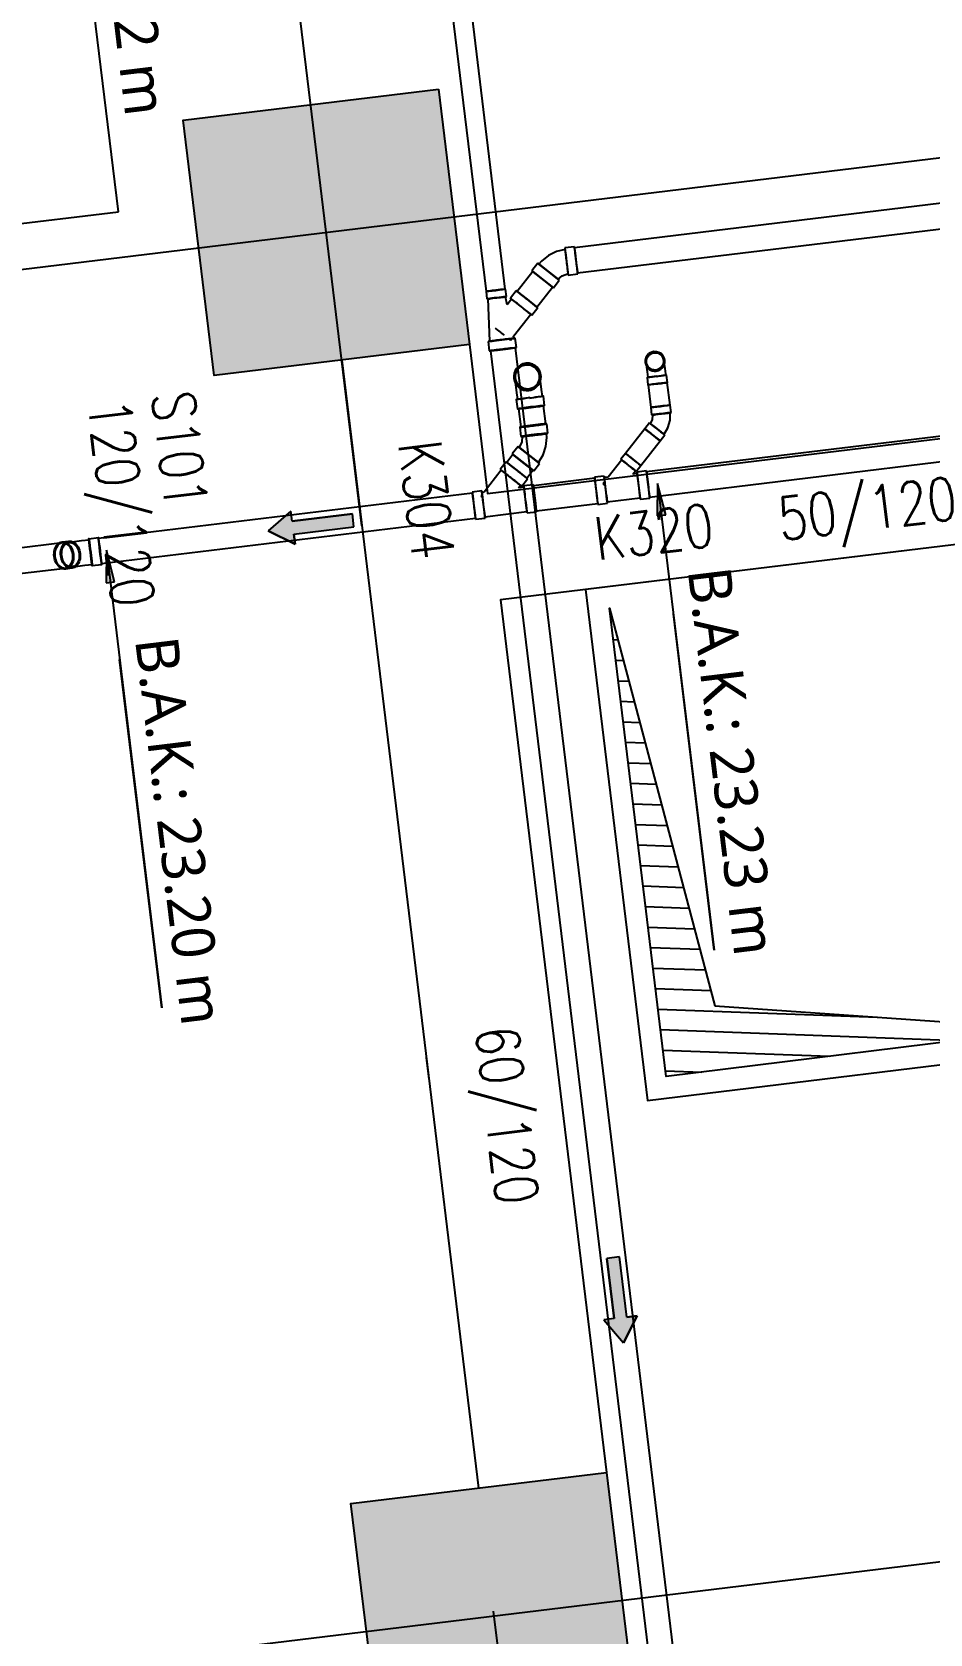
# Model space of a CAD drawing. Header units: millimetres. Extents: x 400382 to 401500, y 4543975 to 4544133.
# Drawn here: x 400465.77 to 400469.96, y 4544084.33 to 4544091.8 of the extents above; entities that cross this region are included whole.
import ezdxf
from ezdxf.enums import TextEntityAlignment as Align

# ---------------------------------------------------------------- set-up
doc = ezdxf.new("R2010")
doc.units = ezdxf.units.MM
doc.linetypes.add('AKS', pattern=[3, 2.5, -0.25, 0, -0.25])
for name, color, linetype in [('aks prota', 2, 'AKS'), ('boşluk prota', 2, 'Continuous'), ('boşluk taraması prota', 252, 'Continuous'), ('kiriş boyutu prota', 6, 'Continuous'), ('kiriş prota', 6, 'Continuous'), ('kolon prota', 1, 'Continuous'), ('kolon tarama prota', 252, 'Continuous'), ('lkolon prota', 4, 'Continuous'), ('merdiven prota', 2, 'Continuous'), ('TARAMA', 8, 'Continuous'), ('tkolon prota', 6, 'Continuous')]:
    doc.layers.add(name, color=color, linetype=linetype)
doc.styles.add('Segoe UI Light_1', font='', dxfattribs={"height": 200})
doc.styles.add('TKIRIS', font='romanstw.shx')
doc.styles.add('tkolon', font='romanstw.shx')
doc.styles.get('Segoe UI Light_1').set_extended_font_data('Segoe UI Light')

# ---------------------------------------------------------------- blocks, each defined once
blk = doc.blocks.new('Flow Direction - Flow Direction _25mm_-1035271-_17_70 m  ARA KAT')
at = {"layer": 'TARAMA'}
blk.add_hatch(color=256, dxfattribs=at).paths.add_polyline_path([(0, 0), (-117, -78), (-117, -30), (-400, -30), (-400, 30), (-117, 30), (-117, 78)], flags=0)
for p, q in [((0, 0), (-117, 78)), ((-117, 78), (-117, 30)), ((-117, 78), (0, 0)), ((-117, 30), (-117, 78)), ((-117, 30), (-400, 30)), ((-400, 30), (-400, -30)), ((-117, 30), (-400, 30)), ((-400, 30), (-400, -30)), ((-117, -78), (0, 0)), ((-117, -78), (0, 0)), ((-400, -30), (-117, -30)), ((-117, -30), (-400, -30)), ((-117, -30), (-117, -78)), ((-117, -30), (-117, -78))]:
    blk.add_line(p, q, dxfattribs=at)
blk = doc.blocks.new('17.60 mekanik')
at = {"layer": 'kolon tarama prota'}
for points in [[(136414.41, 66158.49), (136425.39, 66148.08), (136427.71, 66151.28)], [(136262.15, 65948.92), (136273.12, 65938.5), (136275.44, 65941.7)]]:
    blk.add_hatch(color=256, dxfattribs=at).paths.add_polyline_path(points, flags=0)
for p, q in [((136754.78, 66637), (136407.02, 66158.36)), ((136416.57, 66151.42), (136764.32, 66630.07)), ((136299.71, 66168.16), (135820.81, 66516.1)), ((135815.52, 66508.82), (136294.42, 66160.88)), ((136446.31, 66395.86), (136307.59, 66204.93)), ((136317.13, 66197.99), (136455.85, 66388.92)), ((136307.2, 66205.21), (136304.59, 66201.61)), ((136314.9, 66194.12), (136317.52, 66197.71)), ((136383.1, 66193.88), (136380.27, 66195.94)), ((136150.33, 66060.6), (135971.21, 66190.74)), ((136301.19, 66187.45), (136313.78, 66189.45)), ((136313.78, 66189.45), (136301.19, 66187.45)), ((136301.19, 66187.45), (136301.89, 66183.06)), ((136301.84, 66187.56), (136313.13, 66189.34)), ((136313.13, 66189.34), (136301.84, 66187.56)), ((136314.48, 66185.06), (136313.78, 66189.45)), ((136374.89, 66188.53), (136377.72, 66186.47)), ((136377.76, 66186.54), (136386.36, 66180.29)), ((136391.65, 66187.57), (136383.05, 66193.82)), ((136394.53, 66185.58), (136391.7, 66187.63)), ((136301.89, 66183.06), (136314.48, 66185.06)), ((136314.48, 66185.06), (136301.89, 66183.06)), ((136308.18, 66184.06), (136302.36, 66183.14)), ((136302.36, 66183.14), (136308.18, 66184.06)), ((136302.36, 66183.14), (136304.21, 66171.45)), ((136314.01, 66184.98), (136308.18, 66184.06)), ((136308.18, 66184.06), (136314.01, 66184.98)), ((136315.86, 66173.3), (136314.01, 66184.98)), ((136386.31, 66180.23), (136389.15, 66178.17)), ((136310.03, 66172.38), (136304.21, 66171.45)), ((136304.21, 66171.45), (136310.03, 66172.38)), ((136315.86, 66173.3), (136310.03, 66172.38)), ((136310.03, 66172.38), (136315.86, 66173.3)), ((136317.02, 66168.98), (136316.33, 66173.37)), ((136391.14, 66174.92), (136391.69, 66171.46)), ((136391.76, 66171.47), (136394.05, 66157.04)), ((136400.73, 66172.89), (136400.18, 66176.35)), ((136402.94, 66158.45), (136400.65, 66172.88)), ((136302.59, 66166.17), (136299.75, 66168.22)), ((136305.61, 66163.77), (136302.3, 66165.78)), ((136303.74, 66171.38), (136304.43, 66166.99)), ((136305.08, 66167.09), (136305.61, 66163.76)), ((136318.42, 66155.97), (136316.37, 66168.88)), ((136294.37, 66160.82), (136297.2, 66158.76)), ((136297.49, 66159.15), (136312.51, 66146.23)), ((136393.97, 66157.03), (136394.52, 66153.57)), ((136403.56, 66155.01), (136403.02, 66158.46)), ((136406.64, 66158.64), (136404.03, 66155.04)), ((136414.41, 66158.49), (136425.39, 66148.08)), ((136427.71, 66151.28), (136414.41, 66158.49)), ((136414.41, 66158.49), (136591.78, 66029.63)), ((136317.85, 66153.62), (136317.9, 66153.59)), ((136319.23, 66155.48), (136318.42, 66155.97)), ((136318.77, 66153.75), (136318.63, 66154.64)), ((136323.22, 66153.4), (136319.62, 66156.01)), ((137078.25, 65604.24), (136322.94, 66153.02)), ((136395, 66153.65), (136396.58, 66143.67)), ((136403.39, 66153.04), (136403.09, 66154.93)), ((136404.56, 66154.65), (136403.39, 66153.04)), ((136414.34, 66147.55), (136416.95, 66151.14)), ((136425.39, 66148.08), (136427.71, 66151.28)), ((136312.13, 66145.7), (136315.72, 66143.08)), ((136316, 66143.47), (137071.32, 65594.7)), ((136351.96, 66144.58), (136348.37, 66147.19)), ((136358.6, 66139.17), (136351.68, 66144.19)), ((136394.92, 66142.51), (136392.31, 66138.91)), ((136396.58, 66143.67), (136395.45, 66142.12)), ((136404.7, 66135.4), (136413.81, 66147.94)), ((136340.87, 66136.87), (136344.47, 66134.26)), ((136344.75, 66134.65), (136351.66, 66129.62)), ((136362.47, 66136.94), (136358.88, 66139.55)), ((136392.69, 66138.64), (136375.75, 66115.31)), ((136397, 66141), (136397.2, 66139.73)), ((136398.45, 66139.91), (136398.49, 66139.96)), ((136402.62, 66131.42), (136405.24, 66135.02)), ((136351.38, 66129.24), (136354.98, 66126.63)), ((136385.3, 66108.38), (136402.24, 66131.7)), ((136357.48, 66122.53), (136358.18, 66118.14)), ((136370.08, 66124.53), (136357.49, 66122.53)), ((136357.49, 66122.53), (136370.08, 66124.53)), ((136369.42, 66124.42), (136358.14, 66122.64)), ((136358.14, 66122.64), (136369.42, 66124.42)), ((136370.77, 66120.14), (136358.18, 66118.14)), ((136358.18, 66118.14), (136370.77, 66120.14)), ((136370.3, 66120.06), (136364.48, 66119.14)), ((136364.48, 66119.14), (136370.3, 66120.06)), ((136370.77, 66120.14), (136370.08, 66124.53)), ((136371.03, 66115.47), (136370.3, 66120.06)), ((136591.78, 66029.63), (136463.96, 66122.5)), ((136364.48, 66119.14), (136358.65, 66118.22)), ((136358.65, 66118.22), (136364.48, 66119.14)), ((136358.65, 66118.22), (136359.38, 66113.62)), ((136358.91, 66113.55), (136359.6, 66109.16)), ((136365.2, 66114.55), (136359.38, 66113.62)), ((136359.38, 66113.62), (136365.2, 66114.55)), ((136371.03, 66115.47), (136365.2, 66114.55)), ((136365.2, 66114.55), (136371.03, 66115.47)), ((136372.2, 66111.15), (136371.5, 66115.54)), ((136375.36, 66115.59), (136372.75, 66112)), ((136360.26, 66109.26), (136362.28, 66096.46)), ((136370.92, 66088.91), (136382.53, 66104.89)), ((136371.78, 66109.54), (136371.54, 66111.05)), ((136373.29, 66111.61), (136371.78, 66109.54)), ((136383.07, 66104.5), (136385.68, 66108.1)), ((136358.91, 66092.14), (136255.63, 65949.98)), ((136361.14, 66096.02), (136358.53, 66092.42)), ((136362.28, 66096.46), (136361.68, 66095.63)), ((136362.51, 66095.03), (136362.65, 66094.13)), ((136363.53, 66094.24), (136363.57, 66094.29)), ((136265.17, 65943.04), (136368.46, 66085.21)), ((136368.85, 66084.93), (136371.46, 66088.52)), ((136107.68, 66001.89), (136150.33, 66060.6)), ((136262.15, 65948.92), (136273.12, 65938.5)), ((136275.44, 65941.7), (136262.15, 65948.92)), ((136262.15, 65948.92), (136436.03, 65822.58)), ((136273.12, 65938.5), (136275.44, 65941.7)), ((136245.63, 65936.22), (136232.24, 65917.78)), ((136241.78, 65910.85), (136255.18, 65929.29)), ((136436.03, 65822.58), (136303.64, 65918.77))]:
    blk.add_line(p, q, dxfattribs=at)
at = {"layer": 'kolon tarama prota', "extrusion": (0, 0, -1)}
for p, q in [((136252.63, 65946.66), (136255.24, 65950.26)), ((136265.56, 65942.76), (136262.94, 65939.17)), ((136245.25, 65936.5), (136247.08, 65939.02)), ((136257.39, 65931.53), (136255.56, 65929.01))]:
    blk.add_line(p, q, dxfattribs=at)
at = {"layer": 'kolon tarama prota', "flags": 128}
for points in [[(136305.12, 66201.22), (136303.07, 66197.59), (136301.89, 66193.59), (136301.64, 66189.42), (136301.84, 66187.55)], [(136313.13, 66189.34), (136313.2, 66191.9), (136314.19, 66194.25), (136314.37, 66194.5)], [(136369.52, 66193.02), (136368.26, 66194.52), (136367.83, 66196.43), (136368.34, 66198.32), (136368.61, 66198.74)], [(136368.61, 66198.74), (136370.11, 66200.01), (136372.02, 66200.43), (136373.91, 66199.92), (136374.34, 66199.65)], [(136375.24, 66193.93), (136373.75, 66192.67), (136371.84, 66192.24), (136369.95, 66192.75), (136369.52, 66193.02)], [(136374.34, 66199.65), (136374.72, 66199.37), (136375.81, 66198.58), (136377.47, 66197.38), (136379.47, 66195.92), (136379.98, 66195.55)], [(136374.34, 66199.65), (136375.6, 66198.16), (136376.02, 66196.25), (136375.52, 66194.36), (136375.24, 66193.93)], [(136375.17, 66188.92), (136373.12, 66190.41), (136371.36, 66191.69), (136370.11, 66192.6), (136369.54, 66193.01), (136369.52, 66193.02)], [(136399.71, 66176.27), (136398.68, 66179.72), (136396.79, 66182.78), (136394.24, 66185.19)], [(136389.43, 66178.56), (136390.95, 66176.88), (136391.62, 66174.99)], [(136333.3, 66143.19), (136331.74, 66144.91), (136330.99, 66147.1), (136331.17, 66149.41), (136332.04, 66151.17)], [(136332.04, 66151.17), (136333.75, 66152.73), (136335.94, 66153.49), (136338.25, 66153.3), (136340.02, 66152.44)], [(136340.02, 66152.44), (136340.4, 66152.16), (136341.51, 66151.35), (136343.25, 66150.09), (136345.44, 66148.5), (136347.9, 66146.72), (136347.98, 66146.66)], [(136340.02, 66152.44), (136341.58, 66150.73), (136342.33, 66148.53), (136342.15, 66146.22), (136341.28, 66144.46)], [(136341.28, 66144.46), (136339.57, 66142.9), (136337.38, 66142.15), (136335.07, 66142.33), (136333.3, 66143.19)], [(136341.26, 66137.41), (136338.8, 66139.19), (136336.59, 66140.8), (136334.84, 66142.07), (136333.71, 66142.9), (136333.3, 66143.19), (136333.3, 66143.19)], [(136369.43, 66124.42), (136368.31, 66128.44), (136366.31, 66132.11), (136363.54, 66135.23), (136362.08, 66136.41)], [(136355.36, 66127.16), (136357.12, 66125.31), (136358.08, 66122.94), (136358.14, 66122.64)]]:
    blk.add_lwpolyline(points, dxfattribs=at)
at = {"layer": 'kolon tarama prota', "extrusion": (0, 0, -1), "flags": 128}
for points in [[(-136253.16, 65946.27), (-136251.09, 65943.42), (-136249.17, 65940.78), (-136247.61, 65938.63)], [(-136256.86, 65931.91), (-136258.51, 65934.19), (-136260.44, 65936.85), (-136262.41, 65939.56)]]:
    blk.add_lwpolyline(points, dxfattribs=at)
at = {"layer": 'kolon tarama prota'}
for centre, radius, start, end in [((136371.93, 66196.34), 4.58, 144, 324), ((136371.93, 66196.34), 4.58, 144, 324), ((136371.93, 66196.34), 4.5, 144, 324), ((136371.93, 66196.34), 4.1, 144, 324), ((136371.93, 66196.34), 4.58, 324, 144), ((136371.93, 66196.34), 4.58, 324, 144), ((136371.93, 66196.34), 4.5, 324, 144), ((136371.93, 66196.34), 4.1, 324, 144), ((136336.66, 66147.82), 6.38, 144, 324), ((136336.66, 66147.82), 6.38, 144, 324), ((136336.66, 66147.82), 5.9, 144, 324), ((136336.66, 66147.82), 5.71, 144, 324), ((136336.66, 66147.82), 6.38, 324, 144), ((136336.66, 66147.82), 6.38, 324, 144), ((136336.66, 66147.82), 5.9, 324, 144), ((136336.66, 66147.82), 5.72, 324, 144)]:
    blk.add_arc(centre, radius, start, end, dxfattribs=at)
for centre, major_axis, ratio, start_param, end_param in [((136309.75, 66197.86), (5.16, -3.75), 0.016522, 3.125072, 6.266665), ((136309.75, 66197.86), (5.16, -3.75), 0.016522, 6.266665, 9.408257), ((136312.36, 66201.46), (5.16, -3.75), 0.016522, 3.125072, 6.266665), ((136312.36, 66201.46), (5.16, -3.75), 0.016522, 6.266665, 9.408257), ((136312.36, 66201.46), (4.77, -3.47), 0.01001, 3.141593, 4.712389), ((136312.36, 66201.46), (4.77, -3.47), 0.01001, 1.570796, 3.141593), ((136312.36, 66201.46), (4.77, -3.47), 0.01001, 4.712389, 6.283185), ((136312.36, 66201.46), (4.77, -3.47), 0.01001, 0, 1.570796), ((136309.75, 66197.86), (4.62, -3.36), 0.016522, 3.125072, 6.266665), ((136309.75, 66197.86), (4.62, -3.36), 0.016522, 6.266665, 9.408257), ((136377.58, 66192.23), (2.69, 3.7), 0.00996, 4.712389, 7.853982), ((136377.58, 66192.23), (2.41, 3.31), 0.00996, 4.712389, 7.853982), ((136380.41, 66190.18), (2.69, 3.7), 0.00996, 4.712389, 7.853982), ((136377.58, 66192.23), (2.69, 3.7), 0.00996, 1.570796, 4.712389), ((136377.58, 66192.23), (2.41, 3.31), 0.00996, 1.570796, 4.712389), ((136380.41, 66190.18), (2.69, 3.7), 0.00996, 1.570796, 4.712389), ((136380.41, 66190.18), (2.65, 3.64), 0.00996, 1.570796, 3.141593), ((136380.41, 66190.18), (2.65, 3.64), 0.00996, 3.141593, 4.712389), ((136380.41, 66190.18), (2.65, 3.64), 0.00996, 0, 1.570796), ((136380.41, 66190.18), (2.65, 3.64), 0.00996, 4.712389, 6.283185), ((136389.01, 66183.93), (2.69, 3.7), 0.00996, 0.0054, 3.146993), ((136389.01, 66183.93), (2.69, 3.7), 0.00996, 3.146993, 6.288585), ((136389.01, 66183.93), (2.65, 3.64), 0.00996, 0, 1.570796), ((136389.01, 66183.93), (2.65, 3.64), 0.00996, 4.712389, 6.283185), ((136389.01, 66183.93), (2.65, 3.64), 0.00996, 1.570796, 3.141593), ((136389.01, 66183.93), (2.65, 3.64), 0.00996, 3.141593, 4.712389), ((136391.84, 66181.87), (2.69, 3.7), 0.00996, 0.0054, 3.146993), ((136391.84, 66181.87), (2.69, 3.7), 0.00996, 3.146993, 6.288585), ((136391.84, 66181.87), (2.41, 3.31), 0.00996, 0.0054, 3.146993), ((136391.84, 66181.87), (2.41, 3.31), 0.00996, 3.146993, 6.288585), ((136310.03, 66172.38), (6.3, 1), 0.00707, 0.007071, 3.148663), ((136310.03, 66172.38), (6.3, 1), 0.00707, 3.148663, 6.290256), ((136395.66, 66175.63), (4.52, 0.72), 0.003225, 0.010861, 3.152454), ((136395.66, 66175.63), (4.52, 0.72), 0.003225, 3.152454, 6.294047), ((136395.66, 66175.63), (4.05, 0.64), 0.003225, 0.010861, 3.152454), ((136395.66, 66175.63), (4.05, 0.64), 0.003225, 3.152454, 6.294047), ((136396.21, 66172.17), (4.52, 0.72), 0.003225, 0.010861, 3.152454), ((136396.21, 66172.17), (4.52, 0.72), 0.003225, 3.152454, 6.294047), ((136396.21, 66172.17), (4.44, 0.7), 0.003225, 1.570796, 3.141593), ((136396.21, 66172.17), (4.44, 0.7), 0.003225, 3.141593, 4.712389), ((136396.21, 66172.17), (4.44, 0.7), 0.003225, 0, 1.570796), ((136396.21, 66172.17), (4.44, 0.7), 0.003225, 4.712389, 6.283185), ((136297.06, 66164.52), (2.69, 3.7), 0.009999, 0, 3.141593), ((136297.06, 66164.52), (2.69, 3.7), 0.009999, 3.141593, 6.283185), ((136297.06, 66164.52), (2.65, 3.64), 0.01, 1.570796, 3.141593), ((136297.06, 66164.52), (2.65, 3.64), 0.01, 3.141593, 4.712389), ((136297.06, 66164.52), (2.65, 3.64), 0.01, 0, 1.570796), ((136297.06, 66164.52), (2.65, 3.64), 0.01, 4.712389, 6.283185), ((136299.9, 66162.46), (2.69, 3.7), 0.009999, 0, 3.141593), ((136299.9, 66162.46), (2.69, 3.7), 0.009999, 3.141593, 6.283185), ((136310.73, 66167.99), (6.3, 1), 0.00707, 0.007071, 3.148663), ((136310.73, 66167.99), (6.3, 1), 0.00707, 3.148663, 6.290256), ((136310.73, 66167.99), (5.64, 0.89), 0.00707, 0.007071, 3.148663), ((136310.73, 66167.99), (5.64, 0.89), 0.00707, 3.148663, 6.290256), ((136398.49, 66157.75), (4.52, 0.72), 0.00707, 3.134522, 6.276115), ((136398.49, 66157.75), (4.52, 0.72), 0.00707, 6.276115, 9.417708), ((136398.49, 66157.75), (4.44, 0.7), 0.003225, 1.570796, 3.141593), ((136398.49, 66157.75), (4.44, 0.7), 0.003225, 3.141593, 4.712389), ((136398.49, 66157.75), (4.44, 0.7), 0.003225, 0, 1.570796), ((136398.49, 66157.75), (4.44, 0.7), 0.003225, 4.712389, 6.283185), ((136411.8, 66154.89), (5.16, -3.75), 0.009999, 3.141593, 6.283185), ((136411.8, 66154.89), (-5.16, 3.75), 0.009999, 3.141593, 6.283185), ((136411.8, 66154.89), (4.77, -3.47), 0.009999, 3.141593, 4.712389), ((136411.8, 66154.89), (-4.77, 3.47), 0.009999, 4.712389, 6.283185), ((136313.12, 66152.85), (5.64, 0.89), 0.00707, 1.232389, 2.169446), ((136313.12, 66152.85), (5.64, 0.89), 0.00707, 4.127881, 5.064937), ((136315.87, 66150.85), (3.75, 5.16), 0.009999, 0, 3.141593), ((136315.87, 66150.85), (3.75, 5.16), 0.009999, 3.141593, 6.283185), ((136319.47, 66148.24), (3.75, 5.16), 0.009999, 0, 3.141593), ((136319.47, 66148.24), (3.75, 5.16), 0.009999, 3.141593, 6.283185), ((136313.12, 66152.85), (5.64, 0.89), 0.00707, 0.007071, 0.579267), ((136313.12, 66152.85), (5.64, 0.89), 0.00707, 5.71806, 6.290256), ((136319.47, 66148.24), (3.47, 4.77), 0.010011, 0, 1.570796), ((136319.47, 66148.24), (3.47, 4.77), 0.010011, 4.712389, 6.283185), ((136399.04, 66154.29), (4.52, 0.72), 0.00707, 3.134522, 6.276115), ((136399.04, 66154.29), (4.52, 0.72), 0.00707, 6.276115, 9.417708), ((136399.04, 66154.29), (4.05, 0.64), 0.00707, 3.134522, 6.276115), ((136399.04, 66154.29), (4.05, 0.64), 0.00707, 6.276115, 9.417708), ((136409.18, 66151.3), (5.16, -3.75), 0.009999, 3.141593, 6.283185), ((136409.18, 66151.3), (5.16, -3.75), 0.009999, 0, 3.141593), ((136409.18, 66151.3), (4.62, -3.36), 0.009999, 3.141593, 6.283185), ((136409.18, 66151.3), (4.62, -3.36), 0.009999, 0, 3.141593), ((136411.8, 66154.89), (-4.77, 3.47), 0.009999, 1.570796, 3.141593), ((136411.8, 66154.89), (4.77, -3.47), 0.009999, 0, 1.570796), ((136319.47, 66148.24), (3.47, 4.77), 0.010011, 1.570796, 3.141593), ((136319.47, 66148.24), (3.47, 4.77), 0.010011, 3.141593, 4.712389), ((136344.62, 66142.03), (3.75, 5.16), 0.023248, 1.570796, 4.712389), ((136344.62, 66142.03), (3.36, 4.62), 0.023248, 1.570796, 4.712389), ((136344.62, 66142.03), (3.75, 5.16), 0.023248, 4.712389, 7.853982), ((136344.62, 66142.03), (3.36, 4.62), 0.023248, 4.712389, 7.853982), ((136348.21, 66139.42), (3.75, 5.16), 0.023248, 4.712389, 7.853982), ((136348.21, 66139.42), (3.47, 4.77), 0.023248, 0, 1.570796), ((136348.21, 66139.42), (3.47, 4.77), 0.023248, 4.712389, 6.283185), ((136400.08, 66138.76), (5.16, -3.75), 0.009999, 3.141593, 6.283185), ((136400.08, 66138.76), (5.16, -3.75), 0.009999, 0, 3.141593), ((136400.08, 66138.76), (-4.62, 3.36), 0.009999, 0, 3.141593), ((136400.08, 66138.76), (4.62, -3.36), 0.009999, 0, 3.141593), ((136348.21, 66139.42), (3.75, 5.16), 0.023248, 1.570796, 4.712389), ((136348.21, 66139.42), (3.47, 4.77), 0.023248, 1.570796, 3.141593), ((136348.21, 66139.42), (3.47, 4.77), 0.023248, 3.141593, 4.712389), ((136355.13, 66134.4), (3.75, 5.16), 0.023248, 0.023244, 3.164836), ((136355.13, 66134.4), (3.75, 5.16), 0.023248, 3.164836, 6.306429), ((136355.13, 66134.4), (3.47, 4.77), 0.023248, 1.570796, 3.141593), ((136355.13, 66134.4), (3.47, 4.77), 0.023248, 3.141593, 4.712389), ((136358.72, 66131.78), (3.75, 5.16), 0.023248, 0.023244, 3.164836), ((136358.72, 66131.78), (3.75, 5.16), 0.023248, 3.164836, 6.306429), ((136355.13, 66134.4), (3.47, 4.77), 0.023248, 0, 1.570796), ((136355.13, 66134.4), (3.47, 4.77), 0.023248, 4.712389, 6.283185), ((136358.72, 66131.78), (3.36, 4.62), 0.023248, 0.023244, 3.164836), ((136358.72, 66131.78), (3.36, 4.62), 0.023248, 3.164836, 6.306429), ((136397.47, 66135.17), (5.16, -3.75), 0.009999, 3.141593, 6.283185), ((136397.47, 66135.17), (5.16, -3.75), 0.009999, 0, 3.141593), ((136397.47, 66135.17), (4.77, -3.47), 0.009999, 3.141593, 4.712389), ((136397.47, 66135.17), (4.77, -3.47), 0.009999, 1.570796, 3.141593), ((136401.25, 66140.37), (4.05, 0.64), 0.00707, 3.134522, 3.949172), ((136401.25, 66140.37), (4.05, 0.64), 0.00707, 2.319872, 3.134522), ((136397.47, 66135.17), (4.77, -3.47), 0.009999, 4.712389, 6.283185), ((136397.47, 66135.17), (4.77, -3.47), 0.009999, 0, 1.570796), ((136365.2, 66114.55), (6.3, 1), 0.00707, 3.134522, 6.276115), ((136365.2, 66114.55), (6.3, 1), 0.00707, 6.276115, 9.417708), ((136377.91, 66108.25), (5.16, -3.75), 0.009999, 3.141593, 6.283185), ((136377.91, 66108.25), (-5.16, 3.75), 0.009999, 3.141593, 6.283185), ((136380.52, 66111.85), (-5.16, 3.75), 0.009999, 0, 3.141593), ((136380.52, 66111.85), (5.16, -3.75), 0.009999, 0, 3.141593), ((136380.52, 66111.85), (4.77, -3.47), 0.009999, 3.141593, 4.712389), ((136380.52, 66111.85), (4.77, -3.47), 0.009999, 1.570796, 3.141593), ((136380.52, 66111.85), (4.77, -3.47), 0.009999, 4.712389, 6.283185), ((136380.52, 66111.85), (-4.77, 3.47), 0.009999, 3.141593, 4.712389), ((136365.9, 66110.16), (6.3, 1), 0.00707, 3.134522, 6.276115), ((136365.9, 66110.16), (6.3, 1), 0.00707, 6.276115, 9.417708), ((136365.9, 66110.16), (5.64, 0.89), 0.00707, 3.134522, 6.276115), ((136365.9, 66110.16), (5.64, 0.89), 0.00707, 6.276115, 9.417708), ((136377.91, 66108.25), (-4.62, 3.36), 0.009999, 0, 3.141593), ((136377.91, 66108.25), (4.62, -3.36), 0.009999, 0, 3.141593), ((136363.69, 66088.68), (-5.16, 3.75), 0.009999, 0, 3.141593), ((136363.69, 66088.68), (5.16, -3.75), 0.009999, 0, 3.141593), ((136363.69, 66088.68), (4.77, -3.47), 0.009999, 1.570796, 3.141593), ((136363.69, 66088.68), (-4.77, 3.47), 0.009999, 0, 1.570796), ((136366.3, 66092.27), (5.16, -3.75), 0.009999, 3.141593, 6.283185), ((136366.3, 66092.27), (-5.16, 3.75), 0.009999, 3.141593, 6.283185), ((136366.3, 66092.27), (4.62, -3.36), 0.009999, 3.141593, 6.283185), ((136366.3, 66092.27), (-4.62, 3.36), 0.009999, 3.141593, 6.283185), ((136368.3, 66095.02), (5.64, 0.89), 0.00707, 2.562326, 3.134522), ((136368.3, 66095.02), (5.64, 0.89), 0.00707, 3.134522, 3.706718), ((136363.69, 66088.68), (-4.77, 3.47), 0.009999, 1.570796, 3.141593), ((136363.69, 66088.68), (4.77, -3.47), 0.009999, 0, 1.570796), ((136260.4, 65946.51), (-4.77, 3.47), 0.009999, 0, 1.570796), ((136260.4, 65946.51), (-4.77, 3.47), 0.009999, 4.712389, 6.283185), ((136260.4, 65946.51), (-4.77, 3.47), 0.009999, 1.570796, 3.141593), ((136260.4, 65946.51), (4.77, -3.47), 0.009999, 0, 1.570796), ((136250.4, 65932.76), (4.77, -3.47), 0.714141, 3.141593, 4.712389), ((136250.4, 65932.76), (4.77, -3.47), 0.714141, 1.570796, 3.141593), ((136250.4, 65932.76), (4.77, -3.47), 0.714141, 0, 1.570796), ((136250.4, 65932.76), (4.77, -3.47), 0.714141, 4.712389, 6.283185)]:
    blk.add_ellipse(centre, major_axis=major_axis, ratio=ratio, start_param=start_param, end_param=end_param, dxfattribs=at)
at = {"layer": 'kolon tarama prota', "extrusion": (0, 0, -1)}
for centre, major_axis, ratio, start_param, end_param in [((136260.4, 65946.51), (5.16, -3.75), 0.009999, 1.570796, 4.712389), ((136252.23, 65935.27), (5.16, -3.75), 0.714141, 1.570796, 4.712389), ((136252.23, 65935.27), (4.62, -3.36), 0.714141, 1.570796, 4.712389), ((136257.79, 65942.92), (-5.16, 3.75), 0.009999, 4.712389, 7.853982), ((136257.79, 65942.92), (-4.62, 3.36), 0.009999, 4.712389, 7.853982), ((136257.79, 65942.92), (-5.16, 3.75), 0.009999, 1.570796, 4.712389), ((136257.79, 65942.92), (-4.62, 3.36), 0.009999, 1.570796, 4.712389), ((136260.4, 65946.51), (-5.16, 3.75), 0.009999, 1.570796, 4.712389), ((136250.4, 65932.76), (-5.16, 3.75), 0.714141, 4.712389, 7.853982), ((136250.4, 65932.76), (5.16, -3.75), 0.714141, 4.712389, 7.853982), ((136252.23, 65935.27), (-5.16, 3.75), 0.714141, 1.570796, 4.712389), ((136252.23, 65935.27), (-4.62, 3.36), 0.714141, 1.570796, 4.712389)]:
    blk.add_ellipse(centre, major_axis=major_axis, ratio=ratio, start_param=start_param, end_param=end_param, dxfattribs=at)
at = {"layer": 'kolon tarama prota', "xscale": 0.1, "yscale": 0.1, "zscale": 0.1}
for p, rotation in [((136306.83, 66010.41), 233.9999999999996), ((136697.08, 65873.89), 323.999999999999)]:
    blk.add_blockref('Flow Direction - Flow Direction _25mm_-1035271-_17_70 m  ARA KAT', p, dxfattribs=dict(at, rotation=rotation))
at = {"layer": 'kolon tarama prota', "char_height": 20, "width": 213.1568, "attachment_point": 1, "rotation": 324, "line_spacing_factor": 1.142579, "style": 'Segoe UI Light_1'}
for s, insert in [('B.A.K.: 22.82 m', (135984.93, 66216.11)), ('B.A.K.: 23.23 m', (136465.25, 66157.41)), ('B.A.K.: 23.20 m', (136313.48, 65946.52))]:
    blk.add_mtext(s, dxfattribs=dict(at, insert=insert))

msp = doc.modelspace()

# ---------------------------------------------------------------- hatches: boundary and pattern name
at = {"layer": 'boşluk taraması prota', "ltscale": 2}
h = msp.add_hatch(dxfattribs=at)
h.set_pattern_fill('ANSI31', color=256, scale=0.03, angle=-47.07601, style=0)
h.set_pattern_definition([(357.923994, (399684.24689, 4544272.09097), (0.003450452, 0.095187483), [])])
h.paths.add_polyline_path([(400468.9585, 4544087.2633), (400470.5186, 4544087.155), (400468.7322, 4544086.9337), (400468.467, 4544089.1176)])
at = {"layer": 'kolon tarama prota'}
h = msp.add_hatch(color=256, dxfattribs=at)
h.dxf.hatch_style = 1
h.paths.add_polyline_path([(400467.6694, 4544091.5387), (400467.814, 4544090.3474), (400466.6228, 4544090.2028), (400466.4781, 4544091.394)])
h = msp.add_hatch(color=256, dxfattribs=at)
h.dxf.hatch_style = 1
h.paths.add_polyline_path([(400468.4529, 4544085.0861), (400468.5976, 4544083.8948), (400467.4064, 4544083.7502), (400467.2617, 4544084.9414)])

# ---------------------------------------------------------------- linework, layer by layer
at = {"layer": 'aks prota', "ltscale": 10}
for p, q in [((400478.1982, 4543999.8607), (400465.8024, 4544101.9356)), ((400478.1982, 4543999.8607), (400465.8024, 4544101.9356)), ((400433.6918, 4544086.8081), (400480.0513, 4544092.4379)), ((400433.6918, 4544086.8081), (400480.0513, 4544092.4379)), ((400434.4754, 4544080.3555), (400480.8348, 4544085.9853)), ((400434.4754, 4544080.3555), (400480.8348, 4544085.9853))]:
    msp.add_line(p, q, dxfattribs=at)
at = {"layer": 'boşluk prota', "ltscale": 0.05}
msp.add_lwpolyline([(400468.9585, 4544087.2633), (400470.5186, 4544087.155), (400468.7322, 4544086.9337), (400468.467, 4544089.1176)], close=True, dxfattribs=at)
at = {"layer": 'kiriş prota'}
for points in [[(400467.814, 4544090.3474), (400467.8984, 4544089.6525), (400476.7335, 4544090.7254)], [(400467.2184, 4544090.2751), (400467.8573, 4544085.0137)], [(400470.3412, 4544089.4455), (400467.9587, 4544089.1562), (400468.4529, 4544085.0861)]]:
    msp.add_lwpolyline(points, dxfattribs=at)
msp.add_lwpolyline([(400470.6304, 4544087.0635), (400470.3411, 4544089.4459), (400468.3557, 4544089.2048), (400468.645, 4544086.8223)], close=True, dxfattribs=at)
at = {"layer": 'kolon prota', "color": 1}
for points in [[(400467.6694, 4544091.5387), (400467.814, 4544090.3474), (400466.6228, 4544090.2028), (400466.4781, 4544091.394)], [(400468.4529, 4544085.0861), (400468.5976, 4544083.8948), (400467.4064, 4544083.7502), (400467.2617, 4544084.9414)]]:
    msp.add_lwpolyline(points, close=True, dxfattribs=at)

# ---------------------------------------------------------------- block references
at = {"layer": 'merdiven prota', "xscale": 0.01, "yscale": 0.01, "zscale": 0.01, "rotation": 312.9239939574316}
msp.add_blockref('17.60 mekanik', (399055.2216, 4544638.0473), dxfattribs=at)

# ---------------------------------------------------------------- texts
at = {"layer": 'kiriş boyutu prota', "ltscale": 0.05, "style": 'TKIRIS', "width": 0.8}
for s, rotation, p in [('50/120', 6.92399, (400470.0854, 4544089.633)), ('60/120', 276.92399, (400468.0406, 4544086.3384))]:
    msp.add_text(s, height=0.2, rotation=rotation, dxfattribs=at).set_placement(p, align=Align.MIDDLE_RIGHT)
at = {"layer": 'kiriş prota', "ltscale": 0.05, "style": 'TKIRIS', "width": 0.8}
for s, rotation, p in [('K304', 276.92399, (400467.5815, 4544089.8992)), ('K320', 6.92399, (400468.3988, 4544089.4403))]:
    msp.add_text(s, height=0.2, rotation=rotation, dxfattribs=at).set_placement(p, align=Align.MIDDLE_LEFT)
at = {"layer": 'lkolon prota', "style": 'tkolon', "width": 0.8}
msp.add_text('120/120', height=0.2, rotation=276.92399, dxfattribs=at).set_placement((400466.0322, 4544090.0802))
at = {"layer": 'tkolon prota', "style": 'tkolon', "width": 0.8}
msp.add_text('S101', height=0.2, rotation=276.92399, dxfattribs=at).set_placement((400466.33, 4544090.1164))

doc.saveas('drawing.dxf')
